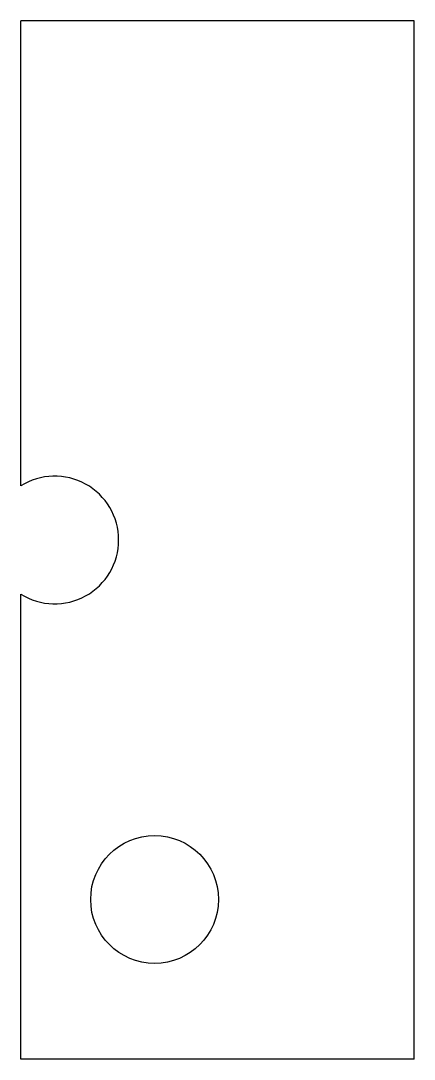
# Model space of a CAD drawing. Header units: millimetres. Extents: x 0 to 19.7, y 0 to 52.
import ezdxf

# ---------------------------------------------------------------- set-up
doc = ezdxf.new("R2010")
doc.units = ezdxf.units.MM

msp = doc.modelspace()

# ---------------------------------------------------------------- linework, layer by layer
at = {"layer": 'sheet_layer'}
for p, q in [((0, 28.7111), (0, 52)), ((19.7, 52), (0, 52)), ((19.7, 0), (19.7, 52)), ((0, 0), (0, 23.2889)), ((19.7, 0), (0, 0))]:
    msp.add_line(p, q, dxfattribs=at)
msp.add_circle((6.7, 8), 3.2, dxfattribs=at)
for start, end in [(0, 122.09), (-122.09, 0)]:
    msp.add_arc((1.7, 26), 3.2, start, end, dxfattribs=at)

doc.saveas('drawing.dxf')
